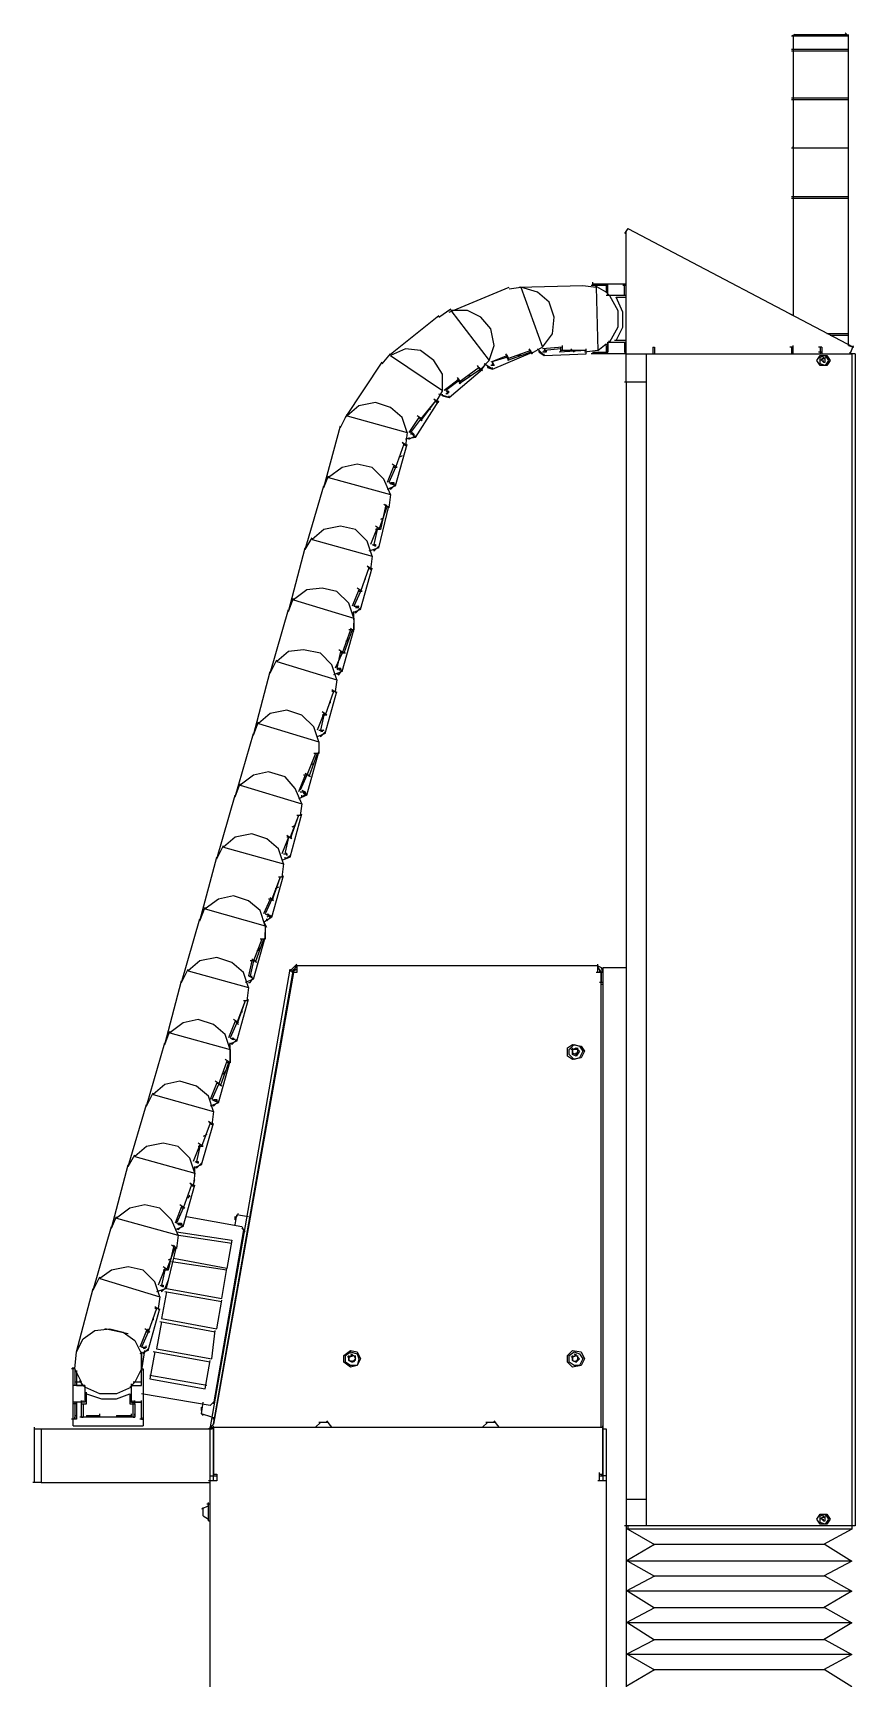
# Model space of a CAD drawing. Header units: inches. Extents: x 144 to 9879, y -166 to 6992.
# Drawn here: x 8541 to 9131, y 5813 to 6992 of the extents above; entities that cross this region are included whole.
import ezdxf

# ---------------------------------------------------------------- set-up
doc = ezdxf.new("R2010")
doc.units = ezdxf.units.IN
doc.header["$MEASUREMENT"] = 0

msp = doc.modelspace()

# ---------------------------------------------------------------- linework, layer by layer
at = {"color": 7}
for points in [[(9087.6, 6990.4), (9085.2, 6989.2)], [(9125.9, 6989.2), (9085.2, 6989.2)], [(9086.4, 6989.2), (9086.4, 6979.6)], [(9087.6, 6990.4), (9124.8, 6990.4)], [(9125.9, 6989.2), (9123.6, 6991.6)], [(9125.9, 6979.6), (9125.9, 6990.4)], [(9125.9, 6979.6), (9085.2, 6979.6)], [(9125.9, 6978.4), (9085.2, 6978.4)], [(9086.4, 6979.6), (9086.4, 6978.4)], [(9086.4, 6978.4), (9086.4, 6944.9)], [(9125.9, 6978.4), (9125.9, 6980.8)], [(9125.9, 6944.9), (9125.9, 6979.6)], [(9125.9, 6944.9), (9085.2, 6944.9)], [(9125.9, 6943.7), (9085.2, 6943.7)], [(9086.4, 6944.9), (9086.4, 6943.7)], [(9086.4, 6943.7), (9086.4, 6908.9)], [(9125.9, 6943.7), (9125.9, 6946.1)], [(9125.9, 6908.9), (9125.9, 6944.9)], [(9125.9, 6908.9), (9085.2, 6908.9)], [(9125.9, 6908.9), (9085.2, 6908.9)], [(9086.4, 6908.9), (9086.4, 6910.1)], [(9086.4, 6908.9), (9086.4, 6874.2)], [(9125.9, 6874.2), (9125.9, 6910.1)], [(9125.9, 6908.9), (9125.9, 6910.1)], [(9125.9, 6874.2), (9085.2, 6874.2)], [(9125.9, 6873), (9085.2, 6873)], [(9086.4, 6874.2), (9086.4, 6873)], [(9086.4, 6873), (9086.4, 6789.2)], [(9125.9, 6873), (9125.9, 6875.4)], [(9125.9, 6776), (9125.9, 6874.2)], [(8967.8, 6851.4), (8965.4, 6847.9)], [(8966.6, 6847.9), (8966.6, 6849.1)], [(8966.6, 6847.9), (8966.6, 6849.1)], [(8966.6, 6847.9), (8966.6, 6849.1)], [(8966.6, 6766.4), (8966.6, 6849.1)], [(8967.8, 6851.4), (9129.5, 6766.4)], [(8942.7, 6810.7), (8942.7, 6813.1)], [(8839.7, 6791.6), (8882.8, 6809.5)], [(8882.8, 6808.3), (8891.2, 6809.5)], [(8890, 6809.5), (8935.5, 6810.7)], [(8891.2, 6809.5), (8906.8, 6766.4)], [(8906.8, 6766.4), (8913.9, 6776), (8915.1, 6788), (8911.5, 6798.7), (8903.2, 6805.9), (8891.2, 6809.5)], [(8935.5, 6810.7), (8945.1, 6809.5)], [(8952.3, 6810.7), (8941.5, 6810.7)], [(8953.5, 6810.7), (8941.5, 6810.7)], [(8942.7, 6811.9), (8966.6, 6811.9)], [(8952.3, 6805.9), (8943.9, 6810.7)], [(8945.1, 6809.5), (8946.3, 6764)], [(8953.5, 6810.7), (8951.1, 6810.7)], [(8952.3, 6810.7), (8952.3, 6805.9)], [(8954.7, 6803.5), (8952.3, 6805.9)], [(8952.3, 6805.9), (8953.5, 6804.7)], [(8965.4, 6803.5), (8952.3, 6803.5)], [(8953.5, 6804.7), (8953.5, 6811.9)], [(8953.5, 6803.5), (8953.5, 6811.9)], [(8966.6, 6803.5), (8953.5, 6803.5)], [(8954.7, 6803.5), (8960.7, 6792.8), (8960.7, 6780.8), (8954.7, 6770)], [(8959.5, 6802.3), (8966.6, 6802.3)], [(8959.5, 6771.2), (8964.3, 6780.8), (8964.3, 6791.6), (8959.5, 6802.3)], [(8966.6, 6810.7), (8964.3, 6810.7)], [(8965.4, 6803.5), (8965.4, 6811.9)], [(8796.6, 6760.4), (8832.5, 6789.2)], [(8832.5, 6788), (8840.9, 6794)], [(8840.9, 6792.8), (8868.4, 6756.8)], [(8868.4, 6756.8), (8872, 6767.6), (8869.6, 6779.6), (8862.4, 6788), (8852.9, 6792.8), (8840.9, 6792.8)], [(9084, 6790.4), (9086.4, 6789.2)], [(9125.9, 6774.8), (9125.9, 6777.2)], [(8834.9, 6735.3), (8834.9, 6747.2), (8828.9, 6756.8), (8819.3, 6764), (8808.5, 6765.2), (8797.8, 6760.4)], [(8899.6, 6761.6), (8897.2, 6765.2)], [(8906.8, 6766.4), (8898.4, 6761.6)], [(8908, 6760.4), (8903.2, 6765.2)], [(8921.1, 6766.4), (8906.8, 6765.2)], [(8919.9, 6765.2), (8908, 6764)], [(8908, 6765.2), (8909.2, 6762.8)], [(8919.9, 6762.8), (8919.9, 6766.4)], [(8921.1, 6764), (8921.1, 6767.6)], [(8929.5, 6762.8), (8927.1, 6765.2)], [(8937.9, 6762.8), (8937.9, 6765.2)], [(8937.9, 6761.6), (8937.9, 6765.2)], [(8946.3, 6764), (8952.3, 6768.8)], [(8953.5, 6768.8), (8951.1, 6767.6)], [(8952.3, 6767.6), (8952.3, 6762.8)], [(8953.5, 6768.8), (8954.7, 6771.2)], [(8953.5, 6762.8), (8953.5, 6770)], [(8953.5, 6770), (8953.5, 6762.8)], [(8953.5, 6770), (8965.4, 6770)], [(8954.7, 6770), (8966.6, 6770)], [(8966.6, 6771.2), (8958.3, 6771.2)], [(8965.4, 6770), (8965.4, 6762.8)], [(8966.6, 6761.6), (8966.6, 6767.6)], [(8985.8, 6766.4), (8987, 6766.4)], [(8985.8, 6766.4), (8985.8, 6761.6)], [(8987, 6766.4), (8987, 6761.6)], [(9086.4, 6766.4), (9084, 6766.4)], [(9085.2, 6766.4), (9085.2, 6761.6)], [(9086.4, 6761.6), (9086.4, 6767.6)], [(9106.8, 6766.4), (9104.4, 6766.4)], [(9105.6, 6766.4), (9105.6, 6761.6)], [(9106.8, 6766.4), (9106.8, 6761.6)], [(9125.9, 6776), (9110.4, 6776)], [(9125.9, 6774.8), (9112.8, 6774.8)], [(9125.9, 6767.6), (9125.9, 6776)], [(9125.9, 6767.6), (9129.5, 6766.4)], [(9127.1, 6761.6), (9129.5, 6767.6)], [(8765.4, 6716.1), (8791.8, 6755.6)], [(8791.8, 6754.4), (8797.8, 6761.6)], [(8797.8, 6760.4), (8834.9, 6735.3)], [(8868.4, 6756.8), (8861.2, 6749.6)], [(8862.4, 6749.6), (8866, 6754.4)], [(8870.8, 6750.8), (8864.8, 6754.4)], [(8881.6, 6760.4), (8869.6, 6755.6)], [(8881.6, 6759.2), (8869.6, 6755.6)], [(8870.8, 6750.8), (8899.6, 6762.8)], [(8870.8, 6755.6), (8872, 6753.2)], [(8870.8, 6755.6), (8870.8, 6754.4)], [(8870.8, 6753.2), (8870.8, 6754.4)], [(8870.8, 6754.4), (8870.8, 6753.2)], [(8870.8, 6753.2), (8870.8, 6754.4)], [(8882.8, 6758), (8880.4, 6761.6)], [(8882.8, 6756.8), (8880.4, 6760.4)], [(8898.4, 6764), (8881.6, 6758)], [(8898.4, 6762.8), (8881.6, 6756.8)], [(8891.2, 6760.4), (8888.8, 6760.4)], [(8899.6, 6761.6), (8897.2, 6764)], [(8904.4, 6762.8), (8904.4, 6764)], [(8904.4, 6762.8), (8908, 6760.4)], [(8909.2, 6762.8), (8906.8, 6762.8)], [(8909.2, 6762.8), (8906.8, 6762.8)], [(8908, 6762.8), (8908, 6764)], [(8908, 6762.8), (8908, 6764)], [(8908, 6760.4), (8908, 6761.6)], [(8908, 6760.4), (8937.9, 6761.6)], [(8909.2, 6764), (8909.2, 6762.8)], [(8937.9, 6764), (8918.7, 6762.8)], [(8937.9, 6764), (8919.9, 6764)], [(8946.3, 6764), (8936.7, 6762.8)], [(8937.9, 6762.8), (8937.9, 6764)], [(8966.6, 6761.6), (8941.5, 6761.6)], [(8942.7, 6762.8), (8952.3, 6762.8)], [(8942.7, 6762.8), (8953.5, 6762.8)], [(8942.7, 6762.8), (8942.7, 6761.6)], [(8952.3, 6762.8), (8953.5, 6762.8)], [(8965.4, 6762.8), (8966.6, 6762.8)], [(8966.6, 6741.3), (8966.6, 6762.8)], [(8966.6, 6761.6), (8978.6, 6761.6)], [(8978.6, 6761.6), (9128.3, 6761.6)], [(8978.6, 6761.6), (8981, 6761.6)], [(8981, 6761.6), (8981, 6741.3)], [(8987, 6761.6), (9085.2, 6761.6)], [(9112.8, 6756.8), (9110.4, 6753.2), (9105.6, 6753.2), (9103.2, 6756.8), (9105.6, 6760.4), (9110.4, 6760.4), (9112.8, 6756.8)], [(9106.8, 6762.8), (9104.4, 6762.8)], [(9105.6, 6762.8), (9106.8, 6762.8)], [(9111.6, 6756.8), (9109.2, 6753.2), (9105.6, 6754.4), (9105.6, 6759.2), (9109.2, 6760.4), (9111.6, 6756.8)], [(9108, 6758), (9105.6, 6756.8)], [(9108, 6758), (9105.6, 6756.8)], [(9106.8, 6761.6), (9127.1, 6761.6)], [(9106.8, 6756.8), (9106.8, 6758)], [(9109.2, 6758), (9106.8, 6758)], [(9109.2, 6758), (9106.8, 6758)], [(9106.8, 6756.8), (9108, 6755.6)], [(9106.8, 6756.8), (9108, 6755.6)], [(9108, 6758), (9108, 6759.2)], [(9108, 6755.6), (9108, 6756.8)], [(9108, 6755.6), (9109.2, 6755.6)], [(9108, 6755.6), (9109.2, 6755.6)], [(9109.2, 6758), (9109.2, 6759.2)], [(9109.2, 6756.8), (9109.2, 6759.2)], [(9109.2, 6756.8), (9109.2, 6759.2)], [(9109.2, 6756.8), (9109.2, 6758)], [(9109.2, 6755.6), (9109.2, 6758)], [(9109.2, 6755.6), (9109.2, 6758)], [(9109.2, 6755.6), (9109.2, 6756.8)], [(9127.1, 6761.6), (9127.1, 6762.8)], [(9130.7, 6761.6), (9127.1, 6761.6)], [(9128.3, 6761.6), (9128.3, 5922)], [(9128.3, 6761.6), (9128.3, 5922)], [(9130.7, 6761.6), (9130.7, 5922)], [(8846.9, 6743.6), (8836.1, 6735.3)], [(8846.9, 6742.5), (8837.3, 6735.3)], [(8839.7, 6730.5), (8863.6, 6750.8)], [(8848.1, 6741.3), (8845.7, 6744.8)], [(8848.1, 6740.1), (8845.7, 6743.6)], [(8861.2, 6752), (8846.9, 6741.3)], [(8862.4, 6750.8), (8846.9, 6740.1)], [(8855.3, 6746), (8852.9, 6746)], [(8854.1, 6746), (8855.3, 6746)], [(8862.4, 6749.6), (8860, 6753.2)], [(8863.6, 6749.6), (8861.2, 6752)], [(8867.2, 6753.2), (8867.2, 6752)], [(8867.2, 6752), (8870.8, 6750.8)], [(8872, 6753.2), (8869.6, 6753.2)], [(8870.8, 6750.8), (8870.8, 6752)], [(8834.9, 6735.3), (8830.1, 6726.9)], [(8839.7, 6730.5), (8832.5, 6732.9)], [(8834.9, 6731.7), (8834.9, 6732.9)], [(8834.9, 6731.7), (8839.7, 6730.5)], [(8837.3, 6735.3), (8838.5, 6734.1)], [(8839.7, 6734.1), (8837.3, 6732.9)], [(8838.5, 6735.3), (8839.7, 6734.1)], [(8838.5, 6732.9), (8838.5, 6734.1)], [(8838.5, 6734.1), (8838.5, 6732.9)], [(8838.5, 6732.9), (8838.5, 6734.1)], [(8839.7, 6730.5), (8839.7, 6731.7)], [(8981, 6741.3), (8965.4, 6741.3)], [(8966.6, 6741.3), (8966.6, 6322)], [(8981, 6741.3), (8981, 5941.1)], [(8761.8, 6708.9), (8766.6, 6718.5)], [(8809.7, 6705.3), (8806.1, 6716.1), (8797.8, 6723.3), (8787, 6726.9), (8775, 6724.5), (8766.6, 6717.3)], [(8815.7, 6701.7), (8832.5, 6728.1)], [(8830.1, 6728.1), (8819.3, 6714.9)], [(8830.1, 6728.1), (8819.3, 6713.7)], [(8826.5, 6722.1), (8824.1, 6720.9)], [(8831.3, 6726.9), (8828.9, 6729.3)], [(8832.5, 6726.9), (8828.9, 6729.3)], [(8749.9, 6665.8), (8761.8, 6710.1)], [(8766.6, 6717.3), (8809.7, 6705.3)], [(8818.1, 6716.1), (8810.9, 6705.3)], [(8819.3, 6714.9), (8812.1, 6705.3)], [(8820.5, 6714.9), (8816.9, 6717.3)], [(8820.5, 6713.7), (8818.1, 6716.1)], [(8807.3, 6696.9), (8801.4, 6680.2)], [(8801.4, 6667), (8809.7, 6696.9)], [(8807.3, 6696.9), (8801.4, 6680.2)], [(8808.5, 6695.7), (8806.1, 6698.1)], [(8809.7, 6695.7), (8806.1, 6698.1)], [(8809.7, 6705.3), (8808.5, 6695.7)], [(8815.7, 6701.7), (8808.5, 6700.5)], [(8810.9, 6700.5), (8815.7, 6702.9)], [(8810.9, 6701.7), (8810.9, 6700.5)], [(8812.1, 6705.3), (8813.3, 6704.1)], [(8814.5, 6704.1), (8812.1, 6704.1)], [(8813.3, 6705.3), (8814.5, 6704.1)], [(8813.3, 6704.1), (8813.3, 6705.3)], [(8813.3, 6704.1), (8814.5, 6702.9)], [(8814.5, 6704.1), (8814.5, 6702.9)], [(8815.7, 6701.7), (8815.7, 6702.9)], [(8806.1, 6688.6), (8803.8, 6687.4)], [(8749.9, 6665.8), (8753.4, 6674.2)], [(8797.8, 6661), (8793, 6671.8), (8784.6, 6680.2), (8773.8, 6682.6), (8763, 6680.2), (8753.4, 6673)], [(8753.4, 6673), (8797.8, 6661)], [(8800.2, 6681.4), (8795.4, 6669.4)], [(8801.4, 6680.2), (8796.6, 6669.4)], [(8802.6, 6680.2), (8799, 6682.6)], [(8802.6, 6680.2), (8800.2, 6680.2)], [(8736.7, 6621.5), (8749.9, 6667)], [(8801.4, 6667), (8795.4, 6664.6)], [(8796.6, 6669.4), (8799, 6668.2)], [(8797.8, 6661), (8796.6, 6651.4)], [(8797.8, 6669.4), (8800.2, 6669.4)], [(8797.8, 6664.6), (8801.4, 6668.2)], [(8800.2, 6668.2), (8797.8, 6668.2)], [(8797.8, 6664.6), (8797.8, 6665.8)], [(8799, 6668.2), (8799, 6669.4)], [(8799, 6668.2), (8800.2, 6668.2)], [(8800.2, 6669.4), (8800.2, 6668.2)], [(8801.4, 6667), (8801.4, 6668.2)], [(8789.4, 6622.7), (8796.6, 6652.6)], [(8795.4, 6652.6), (8789.4, 6635.9)], [(8794.2, 6652.6), (8790.6, 6635.9)], [(8796.6, 6651.4), (8793, 6653.8)], [(8796.6, 6651.4), (8794.2, 6653.8)], [(8784.6, 6616.7), (8781, 6627.5), (8772.6, 6635.9), (8761.8, 6638.2), (8749.9, 6635.9), (8741.5, 6628.7)], [(8788.2, 6637), (8783.4, 6625.1)], [(8788.2, 6635.9), (8785.8, 6625.1)], [(8790.6, 6635.9), (8787, 6638.2)], [(8790.6, 6635.9), (8787, 6635.9)], [(8793, 6644.2), (8790.6, 6643)], [(8736.7, 6621.5), (8741.5, 6629.9)], [(8741.5, 6628.7), (8784.6, 6616.7)], [(8784.6, 6625.1), (8787, 6623.9)], [(8785.8, 6625.1), (8787, 6625.1)], [(8785.8, 6620.3), (8789.4, 6623.9)], [(8787, 6623.9), (8787, 6625.1)], [(8787, 6623.9), (8787, 6625.1)], [(8787, 6625.1), (8787, 6623.9)], [(8787, 6623.9), (8787, 6625.1)], [(8789.4, 6622.7), (8789.4, 6623.9)], [(8724.7, 6577.2), (8736.7, 6622.7)], [(8789.4, 6622.7), (8782.2, 6620.3)], [(8784.6, 6616.7), (8783.4, 6607.1)], [(8785.8, 6621.5), (8785.8, 6620.3)], [(8782.2, 6608.3), (8776.2, 6591.5)], [(8776.2, 6578.4), (8784.6, 6608.3)], [(8782.2, 6608.3), (8776.2, 6591.5)], [(8779.8, 6599.9), (8779.8, 6601.1)], [(8783.4, 6607.1), (8781, 6609.5)], [(8784.6, 6607.1), (8781, 6609.5)], [(8771.4, 6572.4), (8767.8, 6583.1), (8759.4, 6591.5), (8748.7, 6593.9), (8737.9, 6592.7), (8728.3, 6585.5)], [(8775, 6592.7), (8770.2, 6580.8)], [(8776.2, 6591.5), (8771.4, 6580.8)], [(8777.4, 6591.5), (8773.8, 6593.9)], [(8777.4, 6591.5), (8775, 6591.5)], [(8711.5, 6532.8), (8724.7, 6578.4)], [(8724.7, 6577.2), (8728.3, 6586.7)], [(8728.3, 6585.5), (8771.4, 6572.4)], [(8776.2, 6578.4), (8770.2, 6576)], [(8771.4, 6580.8), (8773.8, 6580.8)], [(8771.4, 6571.2), (8771.4, 6577.2)], [(8772.6, 6580.8), (8775, 6580.8)], [(8775, 6580.8), (8772.6, 6579.6)], [(8772.6, 6576), (8776.2, 6579.6)], [(8775, 6579.6), (8772.6, 6579.6)], [(8772.6, 6577.2), (8772.6, 6576)], [(8773.8, 6579.6), (8773.8, 6580.8)], [(8773.8, 6580.8), (8773.8, 6579.6)], [(8776.2, 6578.4), (8776.2, 6579.6)], [(8771.4, 6562.8), (8769, 6565.2)], [(8771.4, 6572.4), (8771.4, 6564)], [(8771.4, 6564), (8771.4, 6568.8)], [(8769, 6564), (8763, 6547.2)], [(8763, 6534), (8771.4, 6564)], [(8770.2, 6564), (8764.2, 6547.2)], [(8767.8, 6556.8), (8765.4, 6555.6)], [(8766.6, 6555.6), (8767.8, 6558)], [(8771.4, 6564), (8767.8, 6564)], [(8711.5, 6532.8), (8716.3, 6542.4)], [(8759.4, 6528.1), (8755.8, 6538.8), (8747.5, 6547.2), (8735.5, 6549.6), (8724.7, 6548.4), (8716.3, 6541.2)], [(8716.3, 6541.2), (8759.4, 6528.1)], [(8763, 6547.2), (8758.2, 6536.4)], [(8761.8, 6548.4), (8759.4, 6536.4)], [(8764.2, 6547.2), (8760.6, 6549.6)], [(8765.4, 6547.2), (8761.8, 6547.2)], [(8699.5, 6488.5), (8711.5, 6534)], [(8763, 6534), (8757, 6531.6)], [(8759.4, 6536.4), (8761.8, 6536.4)], [(8761.8, 6536.4), (8759.4, 6535.2)], [(8759.4, 6536.4), (8761.8, 6536.4)], [(8759.4, 6532.8), (8760.6, 6531.6)], [(8760.6, 6535.2), (8761.8, 6535.2)], [(8760.6, 6531.6), (8763, 6535.2)], [(8761.8, 6536.4), (8761.8, 6535.2)], [(8761.8, 6535.2), (8761.8, 6536.4)], [(8763, 6534), (8763, 6535.2)], [(8757, 6519.7), (8751, 6502.9)], [(8751, 6489.7), (8759.4, 6519.7)], [(8757, 6519.7), (8751, 6502.9)], [(8759.4, 6518.5), (8755.8, 6520.9)], [(8758.2, 6519.7), (8755.8, 6519.7)], [(8759.4, 6528.1), (8758.2, 6519.7)], [(8746.3, 6483.7), (8742.7, 6494.5), (8734.3, 6502.9), (8723.5, 6506.5), (8711.5, 6504.1), (8703.1, 6496.9)], [(8754.6, 6512.5), (8754.6, 6511.3)], [(8699.5, 6488.5), (8703.1, 6498.1)], [(8703.1, 6496.9), (8746.3, 6483.7)], [(8749.9, 6504.1), (8745.1, 6492.1)], [(8749.9, 6502.9), (8747.5, 6492.1)], [(8752.2, 6502.9), (8748.7, 6505.3)], [(8752.2, 6502.9), (8748.7, 6502.9)], [(8686.4, 6444.2), (8699.5, 6489.7)], [(8751, 6489.7), (8745.1, 6487.3)], [(8746.3, 6492.1), (8748.7, 6492.1)], [(8746.3, 6483.7), (8746.3, 6475.4)], [(8747.5, 6492.1), (8749.9, 6492.1)], [(8749.9, 6492.1), (8747.5, 6490.9)], [(8747.5, 6487.3), (8751, 6490.9)], [(8747.5, 6488.5), (8747.5, 6487.3)], [(8748.7, 6490.9), (8748.7, 6492.1)], [(8748.7, 6492.1), (8748.7, 6490.9)], [(8748.7, 6490.9), (8748.7, 6492.1)], [(8751, 6489.7), (8751, 6490.9)], [(8737.9, 6445.4), (8746.3, 6476.5)], [(8743.9, 6475.4), (8737.9, 6459.8)], [(8745.1, 6475.4), (8739.1, 6458.6)], [(8746.3, 6475.4), (8742.7, 6475.4)], [(8746.3, 6475.4), (8743.9, 6475.4)], [(8734.3, 6439.4), (8729.5, 6450.2), (8722.3, 6458.6), (8710.3, 6462.2), (8699.5, 6459.8), (8690, 6452.6)], [(8736.7, 6459.8), (8731.9, 6447.8)], [(8737.9, 6459.8), (8733.1, 6449)], [(8739.1, 6459.8), (8735.5, 6459.8)], [(8740.3, 6458.6), (8736.7, 6461)], [(8742.7, 6468.2), (8740.3, 6467)], [(8686.4, 6444.2), (8690, 6453.8)], [(8690, 6452.6), (8734.3, 6439.4)], [(8733.1, 6447.8), (8735.5, 6447.8)], [(8734.3, 6449), (8736.7, 6447.8)], [(8735.5, 6447.8), (8735.5, 6446.6)], [(8736.7, 6447.8), (8736.7, 6446.6)], [(8736.7, 6446.6), (8736.7, 6447.8)], [(8673.2, 6399.9), (8686.4, 6445.4)], [(8737.9, 6445.4), (8731.9, 6443)], [(8734.3, 6439.4), (8733.1, 6431)], [(8734.3, 6444.2), (8737.9, 6446.6)], [(8734.3, 6444.2), (8734.3, 6445.4)], [(8735.5, 6446.6), (8736.7, 6446.6)], [(8737.9, 6445.4), (8737.9, 6446.6)], [(8725.9, 6401.1), (8734.3, 6432.2)], [(8731.9, 6431), (8725.9, 6415.5)], [(8731.9, 6431), (8725.9, 6414.3)], [(8729.5, 6423.8), (8727.1, 6422.6)], [(8733.1, 6431), (8730.7, 6431)], [(8734.3, 6431), (8730.7, 6431)], [(8721.1, 6396.3), (8717.5, 6407.1), (8709.1, 6414.3), (8698.3, 6417.9), (8686.4, 6415.5), (8678, 6408.3)], [(8724.7, 6415.5), (8719.9, 6403.5)], [(8724.7, 6415.5), (8722.3, 6404.7)], [(8727.1, 6414.3), (8723.5, 6416.7)], [(8727.1, 6415.5), (8723.5, 6415.5)], [(8661.2, 6355.6), (8673.2, 6401.1)], [(8673.2, 6399.9), (8678, 6409.5)], [(8678, 6408.3), (8721.1, 6396.3)], [(8725.9, 6401.1), (8719.9, 6398.7)], [(8721.1, 6403.5), (8723.5, 6403.5)], [(8722.3, 6404.7), (8723.5, 6403.5)], [(8722.3, 6399.9), (8725.9, 6402.3)], [(8722.3, 6399.9), (8722.3, 6401.1)], [(8723.5, 6402.3), (8723.5, 6403.5)], [(8723.5, 6403.5), (8723.5, 6402.3)], [(8723.5, 6403.5), (8723.5, 6402.3)], [(8723.5, 6403.5), (8723.5, 6402.3)], [(8725.9, 6401.1), (8725.9, 6402.3)], [(8721.1, 6396.3), (8719.9, 6386.7)], [(8712.7, 6358), (8721.1, 6387.9)], [(8718.7, 6386.7), (8712.7, 6371.1)], [(8718.7, 6386.7), (8712.7, 6369.9)], [(8717.5, 6379.5), (8715.1, 6378.3)], [(8719.9, 6386.7), (8717.5, 6386.7)], [(8721.1, 6386.7), (8717.5, 6386.7)], [(8661.2, 6355.6), (8664.8, 6365.2)], [(8707.9, 6352), (8704.3, 6362.8), (8696, 6369.9), (8685.2, 6373.5), (8674.4, 6371.1), (8664.8, 6364)], [(8711.5, 6371.1), (8706.7, 6360.4)], [(8712.7, 6371.1), (8707.9, 6360.4)], [(8713.9, 6371.1), (8710.3, 6371.1)], [(8713.9, 6369.9), (8711.5, 6372.3)], [(8648, 6311.3), (8661.2, 6356.8)], [(8664.8, 6364), (8707.9, 6352)], [(8712.7, 6358), (8706.7, 6354.4)], [(8709.1, 6350.8), (8706.7, 6355.6)], [(8707.9, 6360.4), (8710.3, 6359.2)], [(8709.1, 6360.4), (8711.5, 6359.2)], [(8709.1, 6355.6), (8712.7, 6359.2)], [(8711.5, 6359.2), (8709.1, 6358)], [(8709.1, 6355.6), (8709.1, 6356.8)], [(8710.3, 6359.2), (8710.3, 6360.4)], [(8710.3, 6359.2), (8711.5, 6358)], [(8711.5, 6359.2), (8711.5, 6358)], [(8712.7, 6358), (8712.7, 6359.2)], [(8699.5, 6313.7), (8707.9, 6343.6)], [(8705.5, 6342.4), (8699.5, 6326.8)], [(8706.7, 6342.4), (8700.7, 6325.6)], [(8707.9, 6342.4), (8704.3, 6342.4)], [(8707.9, 6342.4), (8705.5, 6342.4)], [(8707.9, 6352), (8707.9, 6342.4)], [(8707.9, 6342.4), (8707.9, 6347.2)], [(8696, 6307.7), (8692.4, 6318.4), (8684, 6325.6), (8673.2, 6329.2), (8661.2, 6326.8), (8652.8, 6319.6)], [(8704.3, 6335.2), (8701.9, 6334)], [(8703.1, 6334), (8704.3, 6336.4)], [(8648, 6311.3), (8652.8, 6320.8)], [(8652.8, 6319.6), (8696, 6307.7)], [(8668.4, 5991.5), (8725.9, 6320.8)], [(8670.8, 5995), (8728.3, 6320.8)], [(8728.3, 6318.4), (8670.8, 5995)], [(8698.3, 6326.8), (8696, 6316)], [(8699.5, 6326.8), (8697.2, 6316)], [(8700.7, 6326.8), (8697.2, 6326.8)], [(8701.9, 6325.6), (8698.3, 6328)], [(8725.9, 6319.6), (8730.7, 6324.4)], [(8725.9, 6319.6), (8728.3, 6319.6)], [(8730.7, 6320.8), (8727.1, 6318.4)], [(8730.7, 6318.4), (8727.1, 6318.4)], [(8728.3, 6319.6), (8730.7, 6323.2)], [(8728.3, 6318.4), (8728.3, 6319.6)], [(8946.3, 6323.2), (8729.5, 6323.2)], [(8730.7, 6323.2), (8730.7, 6318.4)], [(8948.7, 6318.4), (8945.1, 6318.4)], [(8946.3, 6318.4), (8946.3, 6324.4)], [(8946.3, 6323.2), (8948.7, 6322), (8949.9, 6318.4)], [(8946.3, 6322), (8948.7, 6318.4)], [(8947.5, 6320.8), (8947.5, 6318.4)], [(8949.9, 6318.4), (8947.5, 6318.4)], [(8948.7, 5995), (8948.7, 6319.6)], [(8948.7, 6318.4), (8948.7, 6311.3)], [(8949.9, 6322), (8954.7, 6322)], [(8949.9, 6322), (8949.9, 6318.4)], [(8949.9, 6318.4), (8949.9, 6311.3)], [(8954.7, 6322), (8961.9, 6322)], [(8961.9, 6322), (8966.6, 6322)], [(8966.6, 6322), (8966.6, 5722)], [(8636.1, 6266.9), (8648, 6312.5)], [(8699.5, 6313.7), (8693.6, 6311.3)], [(8696, 6307.7), (8694.8, 6298.1)], [(8696, 6316), (8698.3, 6314.9)], [(8696, 6311.3), (8697.2, 6311.3)], [(8697.2, 6316), (8698.3, 6314.9)], [(8697.2, 6311.3), (8699.5, 6314.9)], [(8698.3, 6314.9), (8698.3, 6316)], [(8698.3, 6314.9), (8698.3, 6316)], [(8698.3, 6314.9), (8698.3, 6316)], [(8698.3, 6314.9), (8698.3, 6316)], [(8699.5, 6313.7), (8699.5, 6314.9)], [(8949.9, 6311.3), (8947.5, 6311.3)], [(8948.7, 6310.1), (8949.9, 6310.1)], [(8949.9, 6311.3), (8949.9, 6310.1)], [(8949.9, 6310.1), (8949.9, 5991.5)], [(8687.6, 6269.3), (8696, 6299.3)], [(8693.6, 6298.1), (8687.6, 6282.5)], [(8693.6, 6298.1), (8687.6, 6281.3)], [(8694.8, 6298.1), (8692.4, 6298.1)], [(8696, 6298.1), (8692.4, 6298.1)], [(8682.8, 6263.3), (8679.2, 6274.1), (8670.8, 6281.3), (8660, 6284.9), (8649.2, 6282.5), (8639.7, 6275.3)], [(8686.4, 6283.7), (8681.6, 6271.7)], [(8687.6, 6282.5), (8682.8, 6271.7)], [(8688.8, 6282.5), (8685.2, 6284.9)], [(8688.8, 6281.3), (8686.4, 6283.7)], [(8691.2, 6290.9), (8691.2, 6289.7)], [(8636.1, 6266.9), (8639.7, 6276.5)], [(8639.7, 6275.3), (8682.8, 6263.3)], [(8682.8, 6271.7), (8685.2, 6270.5)], [(8684, 6271.7), (8686.4, 6270.5)], [(8686.4, 6270.5), (8684, 6270.5)], [(8684, 6266.9), (8687.6, 6270.5)], [(8685.2, 6270.5), (8685.2, 6271.7)], [(8685.2, 6270.5), (8685.2, 6271.7)], [(8685.2, 6270.5), (8685.2, 6271.7)], [(8687.6, 6269.3), (8687.6, 6270.5)], [(8622.9, 6222.6), (8636.1, 6268.1)], [(8687.6, 6269.3), (8681.6, 6266.9)], [(8682.8, 6253.8), (8682.8, 6268.1)], [(8682.8, 6263.3), (8682.8, 6253.8)], [(8684, 6266.9), (8684, 6268.1)], [(8936.7, 6262.1), (8934.3, 6257.4), (8928.3, 6256.2), (8924.7, 6258.6), (8924.7, 6264.5), (8928.3, 6266.9), (8934.3, 6265.7), (8936.7, 6262.1)], [(8935.5, 6262.1), (8933.1, 6257.4), (8929.5, 6256.2), (8925.9, 6259.8), (8925.9, 6263.3), (8929.5, 6266.9), (8933.1, 6265.7), (8935.5, 6262.1)], [(8930.7, 6263.3), (8927.1, 6263.3)], [(8930.7, 6263.3), (8927.1, 6263.3)], [(8928.3, 6263.3), (8928.3, 6264.5)], [(8933.1, 6262.1), (8930.7, 6258.6), (8928.3, 6259.8), (8928.3, 6263.3), (8930.7, 6264.5), (8933.1, 6262.1)], [(8928.3, 6263.3), (8928.3, 6261)], [(8928.3, 6263.3), (8928.3, 6261)], [(8928.3, 6261), (8928.3, 6262.1)], [(8928.3, 6261), (8930.7, 6259.8)], [(8928.3, 6261), (8930.7, 6259.8)], [(8931.9, 6263.3), (8929.5, 6263.3)], [(8931.9, 6263.3), (8929.5, 6263.3)], [(8930.7, 6263.3), (8930.7, 6264.5)], [(8930.7, 6259.8), (8931.9, 6262.1)], [(8930.7, 6259.8), (8931.9, 6262.1)], [(8930.7, 6259.8), (8930.7, 6261)], [(8931.9, 6263.3), (8931.9, 6264.5)], [(8931.9, 6261), (8931.9, 6264.5)], [(8931.9, 6261), (8931.9, 6264.5)], [(8931.9, 6261), (8931.9, 6262.1)], [(8680.4, 6255), (8674.4, 6238.2)], [(8674.4, 6225), (8682.8, 6255)], [(8681.6, 6253.8), (8675.6, 6237)], [(8679.2, 6246.6), (8676.8, 6245.4)], [(8678, 6245.4), (8679.2, 6247.8)], [(8682.8, 6253.8), (8679.2, 6256.2)], [(8682.8, 6253.8), (8680.4, 6253.8)], [(8670.8, 6219), (8667.2, 6229.8), (8658.8, 6237), (8646.8, 6240.6), (8636.1, 6238.2), (8627.7, 6231)], [(8673.2, 6239.4), (8668.4, 6227.4)], [(8674.4, 6238.2), (8669.6, 6227.4)], [(8675.6, 6238.2), (8672, 6240.6)], [(8676.8, 6237), (8673.2, 6239.4)], [(8609.7, 6179.5), (8622.9, 6223.8)], [(8622.9, 6222.6), (8627.7, 6232.2)], [(8627.7, 6231), (8670.8, 6219)], [(8674.4, 6225), (8668.4, 6222.6)], [(8669.6, 6227.4), (8672, 6226.2)], [(8670.8, 6227.4), (8673.2, 6227.4)], [(8670.8, 6222.6), (8674.4, 6226.2)], [(8670.8, 6222.6), (8670.8, 6223.8)], [(8672, 6226.2), (8672, 6227.4)], [(8672, 6226.2), (8673.2, 6226.2)], [(8673.2, 6227.4), (8673.2, 6226.2)], [(8673.2, 6226.2), (8673.2, 6227.4)], [(8674.4, 6225), (8674.4, 6226.2)], [(8669.6, 6209.4), (8667.2, 6211.8)], [(8670.8, 6209.4), (8667.2, 6211.8)], [(8670.8, 6219), (8669.6, 6209.4)], [(8668.4, 6210.6), (8662.4, 6193.9)], [(8662.4, 6180.7), (8670.8, 6210.6)], [(8668.4, 6210.6), (8662.4, 6193.9)], [(8666, 6202.3), (8663.6, 6201.1)], [(8609.7, 6179.5), (8614.5, 6187.9)], [(8657.6, 6174.7), (8654, 6185.5), (8645.6, 6193.9), (8634.9, 6196.3), (8622.9, 6193.9), (8614.5, 6186.7)], [(8661.2, 6195.1), (8656.4, 6183.1)], [(8661.2, 6193.9), (8658.8, 6183.1)], [(8663.6, 6193.9), (8660, 6196.3)], [(8663.6, 6193.9), (8660, 6193.9)], [(8597.7, 6135.2), (8609.7, 6180.7)], [(8614.5, 6186.7), (8657.6, 6174.7)], [(8662.4, 6180.7), (8656.4, 6178.3)], [(8657.6, 6183.1), (8660, 6181.9)], [(8657.6, 6173.5), (8657.6, 6179.5)], [(8658.8, 6183.1), (8660, 6183.1)], [(8658.8, 6178.3), (8662.4, 6181.9)], [(8658.8, 6178.3), (8658.8, 6179.5)], [(8660, 6181.9), (8660, 6183.1)], [(8660, 6181.9), (8660, 6183.1)], [(8660, 6183.1), (8660, 6181.9)], [(8660, 6181.9), (8660, 6183.1)], [(8662.4, 6180.7), (8662.4, 6181.9)], [(8655.2, 6166.3), (8649.2, 6149.6)], [(8649.2, 6136.4), (8657.6, 6166.3)], [(8655.2, 6166.3), (8649.2, 6149.6)], [(8656.4, 6165.1), (8654, 6167.5)], [(8657.6, 6165.1), (8654, 6167.5)], [(8657.6, 6174.7), (8656.4, 6165.1)], [(8656.4, 6165.1), (8657.6, 6169.9)], [(8654, 6157.9), (8651.6, 6156.7)], [(8652.8, 6156.7), (8654, 6159.1)], [(8597.7, 6135.2), (8601.3, 6143.6)], [(8645.6, 6130.4), (8640.9, 6141.2), (8632.5, 6149.6), (8621.7, 6152), (8610.9, 6149.6), (8601.3, 6142.4)], [(8601.3, 6142.4), (8645.6, 6130.4)], [(8648, 6150.8), (8643.3, 6138.8)], [(8649.2, 6149.6), (8644.4, 6138.8)], [(8650.4, 6149.6), (8646.8, 6152)], [(8646.8, 6143.6), (8646.8, 6144.8)], [(8650.4, 6149.6), (8648, 6149.6)], [(8651.6, 6143.6), (8691.2, 6136.4)], [(8686.4, 6137.6), (8687.6, 6144.8)], [(8686.4, 6141.2), (8686.4, 6143.6)], [(8687.6, 6143.6), (8688.8, 6146)], [(8688.8, 6144.8), (8696, 6143.6)], [(8697.2, 6143.6), (8697.2, 6144.8)], [(8584.6, 6090.9), (8597.7, 6136.4)], [(8649.2, 6136.4), (8643.3, 6134)], [(8644.4, 6138.8), (8646.8, 6137.6)], [(8644.4, 6132.8), (8684, 6126.8)], [(8645.6, 6130.4), (8644.4, 6120.8)], [(8684, 6124.4), (8644.4, 6130.4)], [(8645.6, 6138.8), (8648, 6138.8)], [(8645.6, 6134), (8649.2, 6137.6)], [(8648, 6137.6), (8645.6, 6137.6)], [(8645.6, 6134), (8645.6, 6135.2)], [(8646.8, 6137.6), (8646.8, 6138.8)], [(8646.8, 6137.6), (8648, 6137.6)], [(8648, 6138.8), (8648, 6137.6)], [(8649.2, 6136.4), (8649.2, 6137.6)], [(8692.4, 6134), (8670.8, 6009.4)], [(8691.2, 6136.4), (8692.4, 6134)], [(8693.6, 6132.8), (8691.2, 6135.2)], [(8637.3, 6092.1), (8644.4, 6122)], [(8643.3, 6122), (8637.3, 6105.2)], [(8642.1, 6122), (8638.5, 6105.2)], [(8644.4, 6120.8), (8640.9, 6123.2)], [(8644.4, 6120.8), (8642.1, 6123.2)], [(8684, 6126.8), (8680.4, 6106.4)], [(8632.5, 6086.1), (8628.9, 6096.9), (8620.5, 6105.2), (8609.7, 6107.6), (8597.7, 6105.2), (8589.4, 6099.3)], [(8636.1, 6106.4), (8631.3, 6094.5)], [(8636.1, 6105.2), (8633.7, 6094.5)], [(8638.5, 6105.2), (8634.9, 6107.6)], [(8638.5, 6105.2), (8634.9, 6105.2)], [(8640.9, 6113.6), (8638.5, 6112.4)], [(8680.4, 6105.2), (8640.9, 6111.2)], [(8680.4, 6106.4), (8642.1, 6113.6)], [(8676.8, 6084.9), (8680.4, 6106.4)], [(8584.6, 6090.9), (8589.4, 6100.5)], [(8589.4, 6099.3), (8632.5, 6086.1)], [(8632.5, 6094.5), (8634.9, 6093.3)], [(8633.7, 6094.5), (8634.9, 6094.5)], [(8634.9, 6093.3), (8634.9, 6094.5)], [(8634.9, 6093.3), (8634.9, 6094.5)], [(8634.9, 6094.5), (8634.9, 6093.3)], [(8634.9, 6093.3), (8634.9, 6094.5)], [(8638.5, 6098.1), (8636.1, 6092.1)], [(8572.6, 6046.6), (8584.6, 6092.1)], [(8637.3, 6092.1), (8630.1, 6089.7)], [(8632.5, 6086.1), (8631.3, 6077.7)], [(8633.7, 6089.7), (8637.3, 6093.3)], [(8633.7, 6090.9), (8633.7, 6089.7)], [(8637.3, 6089.7), (8633.7, 6070.5)], [(8676.8, 6082.5), (8636.1, 6089.7)], [(8637.3, 6092.1), (8637.3, 6093.3)], [(8637.3, 6092.1), (8676.8, 6084.9)], [(8673.2, 6063.3), (8676.8, 6083.7)], [(8630.1, 6077.7), (8624.1, 6060.9)], [(8624.1, 6047.7), (8632.5, 6077.7)], [(8630.1, 6077.7), (8624.1, 6060.9)], [(8627.7, 6070.5), (8627.7, 6069.3)], [(8632.5, 6076.5), (8628.9, 6078.9)], [(8631.3, 6077.7), (8628.9, 6077.7)], [(8633.7, 6070.5), (8673.2, 6063.3)], [(8572.6, 6046.6), (8577.4, 6056.1), (8585.8, 6062.1), (8596.5, 6063.3), (8606.1, 6060.9), (8614.5, 6054.9), (8619.3, 6045.4)], [(8609.7, 6059.7), (8592.9, 6063.3)], [(8622.9, 6062.1), (8618.1, 6050.1)], [(8624.1, 6060.9), (8619.3, 6050.1)], [(8625.3, 6060.9), (8621.7, 6063.3)], [(8625.3, 6060.9), (8622.9, 6060.9)], [(8624.1, 6060.9), (8624.1, 6063.3)], [(8633.7, 6068.1), (8630.1, 6048.9)], [(8672, 6060.9), (8632.5, 6068.1)], [(8669.6, 6041.8), (8672, 6062.1)], [(8576.2, 6025), (8571.4, 6034.6), (8572.6, 6046.6)], [(8624.1, 6047.7), (8618.1, 6045.4)], [(8619.3, 6050.1), (8621.7, 6050.1)], [(8619.3, 6032.2), (8621.7, 6047.7)], [(8619.3, 6033.4), (8619.3, 6046.6)], [(8620.5, 6050.1), (8622.9, 6050.1)], [(8622.9, 6050.1), (8620.5, 6048.9)], [(8620.5, 6045.4), (8624.1, 6048.9)], [(8620.5, 6046.6), (8620.5, 6045.4)], [(8621.7, 6048.9), (8622.9, 6051.3)], [(8621.7, 6048.9), (8621.7, 6050.1)], [(8621.7, 6050.1), (8621.7, 6048.9)], [(8621.7, 6048.9), (8621.7, 6050.1)], [(8624.1, 6047.7), (8624.1, 6048.9)], [(8628.9, 6046.6), (8625.3, 6027.4)], [(8668.4, 6039.4), (8627.7, 6046.6)], [(8630.1, 6048.9), (8669.6, 6041.8)], [(8776.2, 6041.8), (8773.8, 6037), (8769, 6035.8), (8764.2, 6039.4), (8764.2, 6044.2), (8769, 6047.7), (8773.8, 6046.6), (8776.2, 6041.8)], [(8775, 6041.8), (8773.8, 6037), (8769, 6037), (8765.4, 6039.4), (8765.4, 6044.2), (8769, 6046.6), (8773.8, 6045.4), (8775, 6041.8)], [(8936.7, 6041.8), (8934.3, 6037), (8928.3, 6035.8), (8924.7, 6039.4), (8924.7, 6044.2), (8928.3, 6047.7), (8934.3, 6046.6), (8936.7, 6041.8)], [(8935.5, 6041.8), (8933.1, 6037), (8929.5, 6037), (8925.9, 6039.4), (8925.9, 6044.2), (8929.5, 6046.6), (8933.1, 6045.4), (8935.5, 6041.8)], [(8571.4, 6034.6), (8569, 6034.6)], [(8570.2, 5998.6), (8570.2, 6035.8)], [(8571.4, 6034.6), (8571.4, 6022.6)], [(8619.3, 6045.4), (8619.3, 6034.6), (8614.5, 6025)], [(8619.3, 6022.6), (8619.3, 6035.8)], [(8619.3, 6025), (8619.3, 6034.6)], [(8619.3, 6034.6), (8620.5, 6034.6)], [(8620.5, 6034.6), (8620.5, 5998.6)], [(8664.8, 6020.2), (8668.4, 6040.6)], [(8770.2, 6044.2), (8766.6, 6043)], [(8770.2, 6044.2), (8766.6, 6043)], [(8767.8, 6043), (8767.8, 6044.2)], [(8772.6, 6041.8), (8771.4, 6039.4), (8767.8, 6040.6), (8767.8, 6043), (8771.4, 6044.2), (8772.6, 6041.8)], [(8767.8, 6043), (8767.8, 6040.6)], [(8767.8, 6043), (8767.8, 6040.6)], [(8767.8, 6040.6), (8767.8, 6041.8)], [(8767.8, 6040.6), (8770.2, 6039.4)], [(8767.8, 6040.6), (8770.2, 6039.4)], [(8772.6, 6043), (8769, 6045.4)], [(8772.6, 6043), (8769, 6045.4)], [(8770.2, 6044.2), (8770.2, 6045.4)], [(8770.2, 6039.4), (8772.6, 6041.8)], [(8770.2, 6039.4), (8772.6, 6041.8)], [(8770.2, 6039.4), (8770.2, 6040.6)], [(8772.6, 6043), (8772.6, 6044.2)], [(8772.6, 6040.6), (8772.6, 6044.2)], [(8772.6, 6040.6), (8772.6, 6044.2)], [(8772.6, 6040.6), (8772.6, 6041.8)], [(8930.7, 6044.2), (8927.1, 6043)], [(8930.7, 6044.2), (8927.1, 6043)], [(8928.3, 6043), (8928.3, 6044.2)], [(8933.1, 6041.8), (8930.7, 6039.4), (8928.3, 6040.6), (8928.3, 6043), (8930.7, 6044.2), (8933.1, 6041.8)], [(8928.3, 6043), (8928.3, 6040.6)], [(8928.3, 6043), (8928.3, 6040.6)], [(8928.3, 6040.6), (8928.3, 6041.8)], [(8928.3, 6040.6), (8930.7, 6039.4)], [(8928.3, 6040.6), (8930.7, 6039.4)], [(8931.9, 6043), (8929.5, 6045.4)], [(8931.9, 6043), (8929.5, 6045.4)], [(8930.7, 6044.2), (8930.7, 6045.4)], [(8930.7, 6039.4), (8931.9, 6041.8)], [(8930.7, 6039.4), (8931.9, 6041.8)], [(8930.7, 6039.4), (8930.7, 6040.6)], [(8931.9, 6043), (8931.9, 6044.2)], [(8931.9, 6040.6), (8931.9, 6044.2)], [(8931.9, 6040.6), (8931.9, 6044.2)], [(8931.9, 6040.6), (8931.9, 6041.8)], [(8576.2, 6025), (8571.4, 6025)], [(8572.6, 6033.4), (8572.6, 6025)], [(8572.6, 6025), (8572.6, 6022.6)], [(8577.4, 6022.6), (8575, 6026.2)], [(8578.6, 6021.4), (8576.2, 6023.8)], [(8614.5, 6025), (8612.1, 6022.6)], [(8612.1, 6010.6), (8612.1, 6023.8)], [(8612.1, 6022.6), (8612.1, 6023.8)], [(8619.3, 6025), (8613.3, 6025)], [(8619.3, 6022.6), (8619.3, 6026.2)], [(8666, 6022.6), (8625.3, 6029.8)], [(8625.3, 6027.4), (8664.8, 6020.2)], [(8578.6, 6022.6), (8570.2, 6022.6)], [(8572.6, 6022.6), (8577.4, 6022.6)], [(8576.2, 6010.6), (8576.2, 6011.8)], [(8577.4, 6010.6), (8577.4, 6011.8)], [(8578.6, 6022.6), (8578.6, 6010.6)], [(8612.1, 6021.4), (8601.3, 6016.6), (8589.4, 6016.6), (8578.6, 6021.4)], [(8578.6, 6021.4), (8578.6, 6010.6)], [(8579.8, 6009.4), (8579.8, 6017.8)], [(8579.8, 6016.6), (8590.5, 6013), (8601.3, 6013), (8610.9, 6016.6)], [(8613.3, 6022.6), (8610.9, 6021.4)], [(8610.9, 6016.6), (8610.9, 6009.4)], [(8612.1, 6010.6), (8612.1, 6022.6)], [(8612.1, 6022.6), (8619.3, 6022.6)], [(8612.1, 6022.6), (8613.3, 6022.6)], [(8613.3, 6022.6), (8619.3, 6022.6)], [(8613.3, 6010.6), (8613.3, 6011.8)], [(8614.5, 6010.6), (8614.5, 6011.8)], [(8616.9, 6022.6), (8618.1, 6022.6)], [(8668.4, 6008.2), (8619.3, 6016.6)], [(8619.3, 5998.6), (8619.3, 6011.8)], [(8619.3, 5998.6), (8619.3, 6011.8)], [(8578.6, 6010.6), (8570.2, 6010.6)], [(8572.6, 6009.4), (8570.2, 6009.4)], [(8570.2, 5993.8), (8570.2, 5999.8)], [(8570.2, 5998.6), (8570.2, 5999.8)], [(8578.6, 6010.6), (8571.4, 6010.6)], [(8571.4, 6010.6), (8571.4, 5998.6)], [(8571.4, 6001), (8572.6, 6001)], [(8571.4, 5998.6), (8571.4, 5999.8)], [(8572.6, 6010.6), (8572.6, 5998.6)], [(8577.4, 6010.6), (8575, 6010.6)], [(8614.5, 5999.8), (8575, 5999.8)], [(8576.2, 5999.8), (8576.2, 6010.6)], [(8576.2, 5999.8), (8576.2, 6010.6)], [(8576.2, 6009.4), (8576.2, 6010.6)], [(8576.2, 6009.4), (8579.8, 6009.4)], [(8576.2, 6001), (8576.2, 6002.2)], [(8576.2, 5999.8), (8577.4, 5999.8)], [(8577.4, 6009.4), (8577.4, 5999.8)], [(8589.4, 5999.8), (8578.6, 5999.8)], [(8579.8, 6001), (8589.4, 6001)], [(8579.8, 6001), (8579.8, 5999.8)], [(8581, 5999.8), (8581, 6001)], [(8588.2, 5999.8), (8588.2, 6001)], [(8589.4, 5999.8), (8589.4, 6002.2)], [(8612.1, 5999.8), (8600.1, 5999.8)], [(8601.3, 6001), (8612.1, 6001)], [(8601.3, 6001), (8601.3, 5999.8)], [(8602.5, 5999.8), (8602.5, 6001)], [(8619.3, 6010.6), (8610.9, 6010.6)], [(8610.9, 6009.4), (8614.5, 6009.4)], [(8610.9, 5999.8), (8610.9, 6001)], [(8614.5, 6010.6), (8612.1, 6010.6)], [(8612.1, 6010.6), (8619.3, 6010.6)], [(8612.1, 5999.8), (8612.1, 6002.2)], [(8613.3, 5999.8), (8613.3, 6010.6)], [(8613.3, 5999.8), (8614.5, 5999.8)], [(8614.5, 6009.4), (8614.5, 6010.6)], [(8614.5, 6009.4), (8614.5, 5999.8)], [(8614.5, 6009.4), (8614.5, 5999.8)], [(8614.5, 6001), (8614.5, 6002.2)], [(8619.3, 6009.4), (8619.3, 6010.6)], [(8619.3, 6001), (8619.3, 6002.2)], [(8619.3, 5998.6), (8619.3, 5999.8)], [(8620.5, 5998.6), (8620.5, 5999.8)], [(8662.4, 6002.2), (8663.6, 6010.6)], [(8662.4, 6004.6), (8662.4, 6007)], [(8669.6, 5999.8), (8662.4, 6002.2)], [(8662.4, 6002.2), (8663.6, 6001)], [(8668.4, 6008.2), (8670.8, 6010.6)], [(8670.8, 6010.6), (8672, 6010.6)], [(8670.8, 5998.6), (8670.8, 5999.8)], [(8542.6, 5953.1), (8542.6, 5992.7)], [(8542.6, 5991.5), (8547.4, 5991.5)], [(8547.4, 5991.5), (8669.6, 5991.5)], [(8547.4, 5991.5), (8547.4, 5953.1)], [(8572.6, 5998.6), (8569, 5998.6)], [(8571.4, 5998.6), (8569, 5998.6)], [(8570.2, 5993.8), (8620.5, 5993.8)], [(8620.5, 5998.6), (8618.1, 5998.6)], [(8619.3, 5998.6), (8620.5, 5998.6)], [(8620.5, 5998.6), (8620.5, 5993.8)], [(8670.8, 5991.5), (8667.2, 5991.5)], [(8670.8, 5995), (8668.4, 5992.7)], [(8668.4, 5957.9), (8668.4, 5992.7)], [(8668.4, 5991.5), (8669.6, 5991.5)], [(8669.6, 5992.7), (8669.6, 5993.8)], [(8669.6, 5991.5), (8669.6, 5992.7)], [(8669.6, 5992.7), (8669.6, 5991.5)], [(8670.8, 5992.7), (8670.8, 5993.8)], [(8670.8, 5991.5), (8670.8, 5992.7)], [(8670.8, 5991.5), (8670.8, 5992.7)], [(8670.8, 5991.5), (8670.8, 5992.7)], [(8670.8, 5991.5), (8670.8, 5992.7)], [(8670.8, 5992.7), (8949.9, 5992.7)], [(8670.8, 5992.7), (8670.8, 5959.1)], [(8670.8, 5957.9), (8670.8, 5992.7)], [(8747.5, 5996.2), (8743.9, 5992.7)], [(8753.4, 5996.2), (8746.3, 5996.2)], [(8755.8, 5992.7), (8752.2, 5997.4)], [(8867.2, 5996.2), (8863.6, 5992.7)], [(8873.2, 5996.2), (8866, 5996.2)], [(8875.6, 5992.7), (8872, 5997.4)], [(8948.7, 5992.7), (8948.7, 5996.2)], [(8949.9, 5959.1), (8949.9, 5993.8)], [(8949.9, 5992.7), (8949.9, 5993.8)], [(8949.9, 5991.5), (8949.9, 5992.7)], [(8949.9, 5991.5), (8949.9, 5992.7)], [(8949.9, 5991.5), (8949.9, 5992.7)], [(8949.9, 5991.5), (8949.9, 5992.7)], [(8949.9, 5991.5), (8949.9, 5957.9)], [(8949.9, 5991.5), (8952.3, 5991.5)], [(8952.3, 5991.5), (8952.3, 5957.9)], [(8547.4, 5953.1), (8541.4, 5953.1)], [(8547.4, 5953.1), (8668.4, 5953.1)], [(8670.8, 5954.3), (8667.2, 5954.3)], [(8668.4, 5954.3), (8668.4, 5959.1)], [(8668.4, 5957.9), (8670.8, 5957.9)], [(8668.4, 5174.6), (8668.4, 5955.5)], [(8673.2, 5954.3), (8668.4, 5954.3)], [(8673.2, 5954.3), (8669.6, 5954.3)], [(8670.8, 5959.1), (8670.8, 5957.9)], [(8670.8, 5959.1), (8673.2, 5959.1)], [(8670.8, 5954.3), (8670.8, 5959.1)], [(8670.8, 5957.9), (8673.2, 5957.9)], [(8673.2, 5959.1), (8673.2, 5954.3)], [(8949.9, 5954.3), (8946.3, 5954.3)], [(8947.5, 5954.3), (8947.5, 5960.3)], [(8947.5, 5959.1), (8949.9, 5959.1)], [(8947.5, 5957.9), (8949.9, 5957.9)], [(8952.3, 5954.3), (8947.5, 5954.3)], [(8952.3, 5957.9), (8948.7, 5957.9)], [(8952.3, 5954.3), (8948.7, 5954.3)], [(8949.9, 5959.1), (8949.9, 5957.9)], [(8949.9, 5957.9), (8949.9, 5954.3)], [(8952.3, 5957.9), (8952.3, 5954.3)], [(8952.3, 5954.3), (8952.3, 5174.6)], [(8966.6, 5941.1), (8981, 5941.1)], [(8981, 5941.1), (8981, 5922)], [(8667.2, 5936.4), (8662.4, 5934)], [(8663.6, 5929.2), (8663.6, 5935.2)], [(8663.6, 5929.2), (8667.2, 5926.8)], [(8668.4, 5937.6), (8666, 5937.6)], [(8667.2, 5925.6), (8667.2, 5938.8)], [(9112.8, 5926.8), (9110.4, 5923.2), (9105.6, 5923.2), (9103.2, 5926.8), (9105.6, 5930.4), (9110.4, 5930.4), (9112.8, 5926.8)], [(9111.6, 5926.8), (9109.2, 5923.2), (9105.6, 5924.4), (9105.6, 5929.2), (9109.2, 5930.4), (9111.6, 5926.8)], [(9108, 5928), (9108, 5929.2)], [(9109.2, 5928), (9109.2, 5929.2)], [(9109.2, 5926.8), (9109.2, 5929.2)], [(9109.2, 5926.8), (9109.2, 5929.2)], [(8667.2, 5925.6), (8668.4, 5925.6)], [(8978.6, 5922), (8965.4, 5922)], [(9128.3, 5919.6), (8966.6, 5919.6)], [(8967.8, 5922), (8967.8, 5919.6)], [(8967.8, 5919.6), (8987, 5908.8)], [(9128.3, 5922), (8977.4, 5922)], [(8981, 5922), (8977.4, 5922)], [(9108, 5928), (9105.6, 5926.8)], [(9108, 5928), (9105.6, 5926.8)], [(9106.8, 5926.8), (9106.8, 5928)], [(9109.2, 5928), (9106.8, 5928)], [(9109.2, 5928), (9106.8, 5928)], [(9106.8, 5926.8), (9108, 5925.6)], [(9106.8, 5926.8), (9108, 5925.6)], [(9108, 5925.6), (9108, 5926.8)], [(9108, 5925.6), (9109.2, 5925.6)], [(9108, 5925.6), (9109.2, 5925.6)], [(9128.3, 5919.6), (9108, 5908.8)], [(9109.2, 5926.8), (9109.2, 5928)], [(9109.2, 5925.6), (9109.2, 5928)], [(9109.2, 5925.6), (9109.2, 5928)], [(9109.2, 5925.6), (9109.2, 5926.8)], [(9130.7, 5922), (9127.1, 5922)], [(9128.3, 5922), (9128.3, 5919.6)], [(8987, 5908.8), (8966.6, 5896.8)], [(9109.2, 5908.8), (8985.8, 5908.8)], [(9109.2, 5908.8), (9128.3, 5896.8)], [(9128.3, 5896.8), (8966.6, 5896.8)], [(8967.8, 5896.8), (8987, 5886.1)], [(9128.3, 5896.8), (9108, 5886.1)], [(8987, 5886.1), (8966.6, 5875.3)], [(9109.2, 5886.1), (8985.8, 5886.1)], [(9109.2, 5886.1), (9128.3, 5875.3)], [(9128.3, 5875.3), (8966.6, 5875.3)], [(8967.8, 5875.3), (8987, 5863.3)], [(9128.3, 5875.3), (9108, 5863.3)], [(8987, 5863.3), (8966.6, 5852.5)], [(9109.2, 5863.3), (8985.8, 5863.3)], [(9109.2, 5863.3), (9128.3, 5852.5)], [(9128.3, 5852.5), (8966.6, 5852.5)], [(8967.8, 5852.5), (8987, 5840.5)], [(9128.3, 5852.5), (9108, 5840.5)], [(8987, 5840.5), (8966.6, 5829.8)], [(9109.2, 5840.5), (8985.8, 5840.5)], [(9109.2, 5840.5), (9128.3, 5829.8)], [(9128.3, 5829.8), (8966.6, 5829.8)], [(8967.8, 5829.8), (8987, 5819)], [(9128.3, 5829.8), (9108, 5819)], [(8987, 5819), (8966.6, 5807)], [(9109.2, 5819), (8985.8, 5819)], [(9109.2, 5819), (9128.3, 5807)]]:
    msp.add_lwpolyline(points, dxfattribs=at)

doc.saveas('drawing.dxf')
